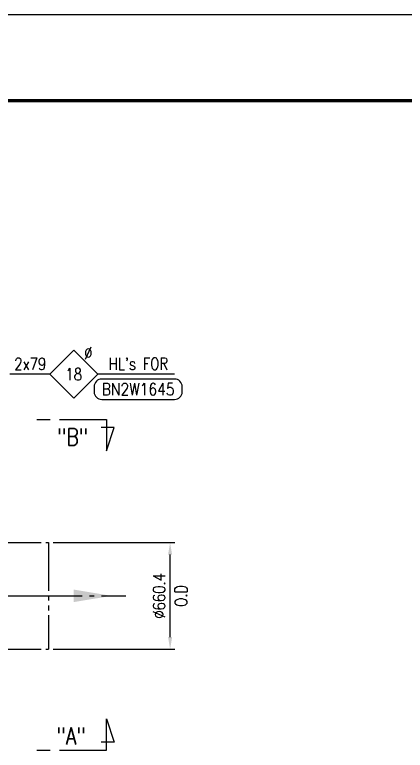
# Model space of a CAD drawing. Header units: millimetres. Extents: x 0 to 232280, y -26939 to 23794.
# Drawn here: x 43553 to 45964, y 13302 to 17846 of the extents above; entities that cross this region are included whole.
import ezdxf
from ezdxf.enums import TextEntityAlignment as Align

# ---------------------------------------------------------------- set-up
doc = ezdxf.new("R2010")
doc.units = ezdxf.units.MM
doc.header["$LTSCALE"] = 30
doc.linetypes.add('JNK-CENTER', pattern=[34, 30, -1.5, 1, -1.5])
doc.linetypes.add('JNK-PHANTOM', pattern=[15, 10, -1, 1, -1, 1, -1])
for name, color, linetype in [('CEN-R', 1, 'JNK-CENTER'), ('CON-C', 4, 'Continuous'), ('CON-G', 3, 'Continuous'), ('CON-W', 7, 'Continuous'), ('CON-Y', 2, 'Continuous'), ('Dim-W', 7, 'Continuous'), ('PHA-M', 6, 'JNK-PHANTOM')]:
    doc.layers.add(name, color=color, linetype=linetype)
doc.styles.add('SIMPLEX', font='simplex.shx', dxfattribs={"width": 0.8})
doc.dimstyles.new('DIM40', dxfattribs={"dimscale": 40, "dimtxt": 2.5, "dimasz": 2.5, "dimexe": 1, "dimexo": 1, "dimgap": 1, "dimtad": 1, "dimdec": 0, "dimdsep": 46, "dimtxsty": 'SIMPLEX', "dimcen": 0, "dimclrd": 7, "dimclre": 7, "dimclrt": 2, "dimadec": 1, "dimazin": 2, "dimtfac": 1, "dimtdec": 0, "dimtix": 1, "dimtmove": 2, "dimatfit": 2, "dimfxl": 1, "dimtolj": 1, "dimtzin": 0, "dimarcsym": 1})

# ---------------------------------------------------------------- blocks, each defined once
blk = doc.blocks.new('TITLE')
at = {"color": 7}
blk.add_line((841, 594.85), (0, 594.85), dxfattribs=at)
at = {"color": 7, "const_width": 0.707}
blk.add_lwpolyline([(823.32, 577.17), (27.94, 577.17)], dxfattribs=at)
blk = doc.blocks.new('*D531')
at = {"layer": 'DEFPOINTS', "color": 0, "transparency": 16777216}
for p in [(43760.3, 14586.5), (44512, 14586.5), (43760.3, 13926.1)]:
    blk.add_point(p, dxfattribs=at)
at = {"layer": 'Dim-W', "color": 7, "linetype": 'ByBlock', "lineweight": -2, "transparency": 16777216}
for p, q in [((43790.3, 14586.5), (44542, 14586.5)), ((44512, 14001.1), (44512, 14511.5)), ((43790.3, 13926.1), (44542, 13926.1))]:
    blk.add_line(p, q, dxfattribs=at)
at = {"layer": 'Dim-W', "color": 7, "transparency": 16777216}
for points in [[(44499.5, 14511.5), (44524.5, 14511.5), (44512, 14586.5)], [(44499.5, 14001.1), (44524.5, 14001.1), (44512, 13926.1)]]:
    blk.add_solid(points, dxfattribs=at)
at = {"layer": 'Dim-W', "color": 2, "transparency": 16777216, "char_height": 75, "attachment_point": 5, "rotation": 90, "style": 'SIMPLEX', "bg_fill": 3, "box_fill_scale": 1.1, "bg_fill_color": 256, "bg_fill_true_color": 13158600, "bg_fill_transparency": 0}
for s, insert in [('\\A1;{\\Fsimplex|c129;\\W0.8;%%C660.4', (44444.5, 14256.3)), ('\\A1;O.D}', (44579.5, 14256.3))]:
    blk.add_mtext(s, dxfattribs=dict(at, insert=insert))
blk = doc.blocks.new('A$C60EE0790')
at = {"layer": 'PHA-M'}
for p, q in [((12427, 330.2), (12772, 330.2)), ((12772, 330.2), (12772, -330.2)), ((12427, -330.2), (12772, -330.2))]:
    blk.add_line(p, q, dxfattribs=at)
blk = doc.blocks.new('SECMARK2')
at = {"layer": 'CON-C'}
blk.add_line((0, 0), (-2.72, 0), dxfattribs=at)
blk.add_lwpolyline([(-4.67, 0), (-14.32, 0), (-14.32, 6.51), (-15.93, 1.64), (-13.23, 1.64)], dxfattribs=at)
at = {"layer": 'CON-C', "style": 'SIMPLEX', "width": 0.8}
blk.add_attdef('TAG', (-12.98, 1.18), '', height=3.5, dxfattribs=at)
blk = doc.blocks.new('BOLTHOLE')
at = {"layer": 'CON-W'}
blk.add_line((25.7, 0), (9.9, 0), dxfattribs=at)
blk.add_lwpolyline([(0, 0), (4.95, 4.95), (9.9, 0), (4.95, -4.95)], close=True, dxfattribs=at)
at = {"layer": 'CON-Y', "style": 'SIMPLEX', "width": 0.8}
for s, p in [('%%C', (8.81, 3.12)), ("HL's FOR", (24.37, 0.9))]:
    blk.add_text(s, height=2.5, dxfattribs=at).set_placement(p, align=Align.RIGHT)
blk.add_attdef('4', text='', height=2.5, dxfattribs=at).set_placement((-0.69, 0.87), align=Align.RIGHT)
blk.add_attdef('22', text='', height=2.5, dxfattribs=at).set_placement((4.95, 0), align=Align.MIDDLE_CENTER)
blk = doc.blocks.new('boltmark')
at = {"layer": 'CON-Y'}
blk.add_lwpolyline([(0, -4.2), (15, -4.2, 0.414214), (16.56, -2.64), (16.56, -1.56, 0.414214), (15, 0), (0, 0, 0.414214), (-1.56, -1.56), (-1.56, -2.64, 0.414214)], format="xyb", close=True, dxfattribs=at)
at = {"layer": 'CON-G', "style": 'SIMPLEX', "width": 0.802523}
blk.add_attdef('BN2W1650', text='', height=2.5, dxfattribs=at).set_placement((0, -3.35), (15, -3.35), align=Align.FIT)

msp = doc.modelspace()

# ---------------------------------------------------------------- linework, layer by layer
at = {"layer": 'CEN-R'}
msp.add_line((30828.96, 14256.33), (44239.59, 14256.33), dxfattribs=at)
at = {"layer": 'CON-W'}
msp.add_line((43768.52, 15625.25), (43523.31, 15625.25), dxfattribs=at)

# ---------------------------------------------------------------- block references
at = {"linetype": 'ByBlock', "xscale": 29.99999999699995, "yscale": 29.99999999699995, "zscale": 29.99999999699995}
msp.add_blockref('TITLE', (26158.94, 0), dxfattribs=at)
at = {"layer": 'Dim-W', "xscale": 30, "yscale": 30, "zscale": 30}
for name, p, values in [('BOLTHOLE', (43768.52, 15625.25), {'4': '2x79', '22': '18'}), ('boltmark', (44089.84, 15595.25), {'BN2W1650': 'BN2W1645'})]:
    msp.add_blockref(name, p, dxfattribs=at).add_auto_attribs(values)
at = {"layer": 'Dim-W'}
ref = msp.add_blockref('SECMARK2', (43689.2, 15346.27), dxfattribs=dict(at, xscale=30, yscale=30, zscale=30, rotation=180))
ref.add_attrib('TAG', '"B"', (43815.1, 15185.87), dxfattribs={"layer": 'CON-C', "height": 105, "style": 'SIMPLEX', "width": 0.8})
ref = msp.add_blockref('SECMARK2', (43689.2, 13302.4), dxfattribs=dict(at, xscale=-30, yscale=30, zscale=30))
ref.add_attrib('TAG', '"A"', (43811.1, 13337.8), dxfattribs={"layer": 'CON-C', "height": 105, "style": 'SIMPLEX', "width": 0.8})

# ---------------------------------------------------------------- next in the draw order: dimensions: what is measured, and where the dimension line sits
dim = msp.add_linear_dim(base=(44512, 14586.53), p1=(43760.31, 13926.13), p2=(43760.31, 14586.53), angle=90, text='{\\Fsimplex|c129;\\W0.8;%%C<>\\X O.D}', dimstyle='DIM40', override={"dimscale": 30, "dimdec": 1, "dimtdec": 1, "dimtix": 0, "dimtfill": 1}, dxfattribs=at)
dim.commit()
dim.dimension.update_dxf_attribs({"geometry": '*D531', "text_midpoint": (44512, 14256.33)})

# ---------------------------------------------------------------- next in the draw order: linework, layer by layer
msp.add_solid([(43915.67, 14295.39), (44150.04, 14256.33), (43915.67, 14217.27)], dxfattribs=at)

# ---------------------------------------------------------------- next in the draw order: block references
msp.add_blockref('A$C60EE0790', (30988.31, 14256.33), dxfattribs=at)

doc.saveas('drawing.dxf')
